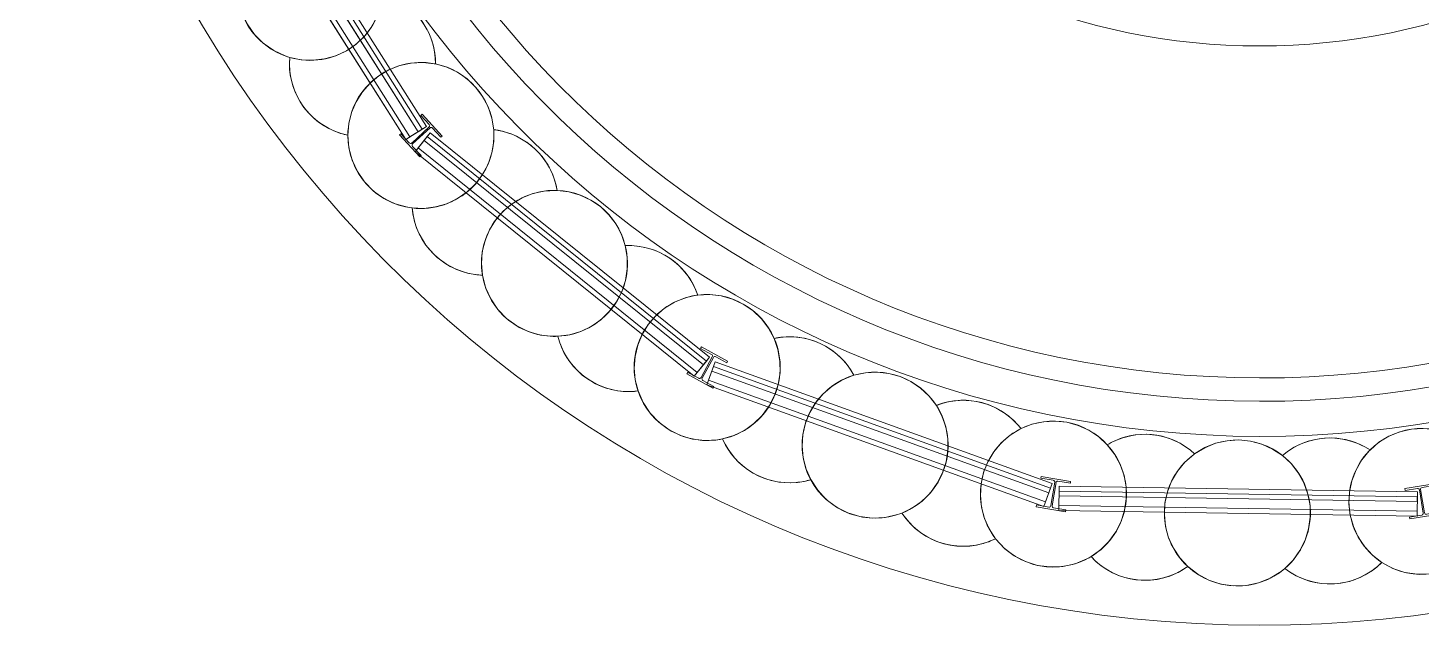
# Model space of a CAD drawing. Header units: metres. Extents: x 1753726 to 1755216, y 5920592 to 5921703.
# Drawn here: x 1754029.75 to 1754036.9, y 5920861.99 to 5920865.06 of the extents above; entities that cross this region are included whole.
import ezdxf

# ---------------------------------------------------------------- set-up
doc = ezdxf.new("R2010")
doc.units = ezdxf.units.M
for name, color, linetype, lineweight in [('A-FLOR-____-OTLN', 9, 'Continuous', 9), ('A-WALL-____-OTLN', 2, 'Continuous', 9), ('S-BEAM-____-OTLN', 7, 'Continuous', 9), ('S-FNDN-____-OTLN', 7, 'Continuous', 9)]:
    doc.layers.add(name, color=color, linetype=linetype, lineweight=lineweight)

# ---------------------------------------------------------------- blocks, each defined once
blk = doc.blocks.new('Arup_Beam_Steel I Section_UC_AU1 - 150UC30-4478133-X-ARUP-GL-HERNE_BAY_ALIGNMENT')
at = {"layer": 'S-BEAM-____-OTLN'}
for p, q in [((1754036.9664, 5920862.7209), (1754036.8155, 5920862.6957)), ((1754036.8155, 5920862.6957), (1754036.9664, 5920862.7209)), ((1754036.8155, 5920862.6957), (1754036.8171, 5920862.6865)), ((1754036.8171, 5920862.6865), (1754036.8155, 5920862.6957)), ((1754036.8171, 5920862.6865), (1754036.8805, 5920862.697)), ((1754036.8805, 5920862.697), (1754036.8171, 5920862.6865)), ((1754036.9046, 5920862.7011), (1754036.968, 5920862.7116)), ((1754036.968, 5920862.7116), (1754036.9046, 5920862.7011)), ((1754036.968, 5920862.7116), (1754036.9664, 5920862.7209)), ((1754036.9664, 5920862.7209), (1754036.968, 5920862.7116)), ((1754036.8907, 5920862.6897), (1754036.9107, 5920862.57)), ((1754036.9107, 5920862.57), (1754036.8907, 5920862.6897)), ((1754036.9172, 5920862.5711), (1754036.8972, 5920862.6908)), ((1754036.8972, 5920862.6908), (1754036.9172, 5920862.5711)), ((1754036.9034, 5920862.5597), (1754036.84, 5920862.5492)), ((1754036.84, 5920862.5492), (1754036.9034, 5920862.5597)), ((1754036.8415, 5920862.5399), (1754036.9924, 5920862.5651)), ((1754036.9924, 5920862.5651), (1754036.8415, 5920862.5399)), ((1754036.9909, 5920862.5743), (1754036.9275, 5920862.5638)), ((1754036.9275, 5920862.5638), (1754036.9909, 5920862.5743)), ((1754036.9924, 5920862.5651), (1754036.9909, 5920862.5743)), ((1754036.9909, 5920862.5743), (1754036.9924, 5920862.5651)), ((1754036.84, 5920862.5492), (1754036.8415, 5920862.5399)), ((1754036.8415, 5920862.5399), (1754036.84, 5920862.5492))]:
    blk.add_line(p, q, dxfattribs=at)
for centre, major_axis, start_param, end_param in [((1754036.882, 5920862.6883), (0.00132, 0.0088), 5.026886, 6.597683), ((1754036.882, 5920862.6883), (0.00132, 0.0088), 5.026886, 6.597683), ((1754036.906, 5920862.6923), (-0.00483, 0.00747), 5.874462, 7.445258), ((1754036.906, 5920862.6923), (-0.00483, 0.00747), 5.874462, 7.445258), ((1754036.9019, 5920862.5685), (0.00132, 0.0088), 3.45609, 5.026886), ((1754036.9019, 5920862.5685), (0.00132, 0.0088), 3.45609, 5.026886), ((1754036.926, 5920862.5725), (-0.00483, 0.00747), 1.162073, 2.732869), ((1754036.926, 5920862.5725), (-0.00483, 0.00747), 1.162073, 2.732869)]:
    blk.add_ellipse(centre, major_axis=major_axis, ratio=1, start_param=start_param, end_param=end_param, dxfattribs=at)
blk = doc.blocks.new('Arup_Beam_Steel I Section_UC_AU1 - 150UC30-4478134-X-ARUP-GL-HERNE_BAY_ALIGNMENT')
at = {"layer": 'S-BEAM-____-OTLN'}
for p, q in [((1754034.9491, 5920862.7584), (1754034.9475, 5920862.7491)), ((1754034.9475, 5920862.7491), (1754034.9491, 5920862.7584)), ((1754034.9475, 5920862.7491), (1754035.0109, 5920862.7386)), ((1754035.0109, 5920862.7386), (1754034.9475, 5920862.7491)), ((1754035.1, 5920862.7332), (1754034.9491, 5920862.7584)), ((1754034.9491, 5920862.7584), (1754035.1, 5920862.7332)), ((1754035.0183, 5920862.7283), (1754034.9983, 5920862.6086)), ((1754034.9983, 5920862.6086), (1754035.0183, 5920862.7283)), ((1754035.0048, 5920862.6075), (1754035.0248, 5920862.7272)), ((1754035.0248, 5920862.7272), (1754035.0048, 5920862.6075)), ((1754035.035, 5920862.7345), (1754035.0984, 5920862.724)), ((1754035.0984, 5920862.724), (1754035.035, 5920862.7345)), ((1754035.0984, 5920862.724), (1754035.1, 5920862.7332)), ((1754035.1, 5920862.7332), (1754035.0984, 5920862.724)), ((1754034.9246, 5920862.6118), (1754034.9231, 5920862.6026)), ((1754034.9231, 5920862.6026), (1754034.9246, 5920862.6118)), ((1754034.9231, 5920862.6026), (1754035.074, 5920862.5774)), ((1754035.074, 5920862.5774), (1754034.9231, 5920862.6026)), ((1754034.988, 5920862.6013), (1754034.9246, 5920862.6118)), ((1754034.9246, 5920862.6118), (1754034.988, 5920862.6013)), ((1754035.0755, 5920862.5867), (1754035.0121, 5920862.5972)), ((1754035.0121, 5920862.5972), (1754035.0755, 5920862.5867)), ((1754035.074, 5920862.5774), (1754035.0755, 5920862.5867)), ((1754035.0755, 5920862.5867), (1754035.074, 5920862.5774))]:
    blk.add_line(p, q, dxfattribs=at)
for centre, major_axis, start_param, end_param in [((1754035.0095, 5920862.7298), (0.00483, 0.00747), 5.121112, 6.691909), ((1754035.0095, 5920862.7298), (0.00483, 0.00747), 5.121112, 6.691909), ((1754035.0335, 5920862.7258), (-0.00132, 0.0088), 5.968688, 7.539484), ((1754035.0335, 5920862.7258), (-0.00132, 0.0088), 5.968688, 7.539484), ((1754034.9895, 5920862.61), (0.00817, 0.00354), 4.138319, 5.709115), ((1754034.9895, 5920862.61), (0.00817, 0.00354), 4.138319, 5.709115), ((1754035.0136, 5920862.606), (-0.00846, 0.00275), 0.14915, 1.719947), ((1754035.0136, 5920862.606), (-0.00846, 0.00275), 0.14915, 1.719947)]:
    blk.add_ellipse(centre, major_axis=major_axis, ratio=1, start_param=start_param, end_param=end_param, dxfattribs=at)
blk = doc.blocks.new('Arup_Beam_Steel I Section_UC_AU1 - 150UC30-4476632-X-ARUP-GL-HERNE_BAY_ALIGNMENT')
at = {"layer": 'S-BEAM-____-OTLN'}
for p, q in [((1754033.2041, 5920863.4237), (1754033.1996, 5920863.4155)), ((1754033.1996, 5920863.4155), (1754033.2041, 5920863.4237)), ((1754033.1996, 5920863.4155), (1754033.2562, 5920863.3849)), ((1754033.2562, 5920863.3849), (1754033.1996, 5920863.4155)), ((1754033.3386, 5920863.3509), (1754033.2041, 5920863.4237)), ((1754033.2041, 5920863.4237), (1754033.3386, 5920863.3509)), ((1754033.2598, 5920863.3728), (1754033.202, 5920863.266)), ((1754033.202, 5920863.266), (1754033.2598, 5920863.3728)), ((1754033.2078, 5920863.2629), (1754033.2656, 5920863.3697)), ((1754033.2656, 5920863.3697), (1754033.2078, 5920863.2629)), ((1754033.2776, 5920863.3733), (1754033.3342, 5920863.3426)), ((1754033.3342, 5920863.3426), (1754033.2776, 5920863.3733)), ((1754033.3342, 5920863.3426), (1754033.3386, 5920863.3509)), ((1754033.3386, 5920863.3509), (1754033.3342, 5920863.3426)), ((1754033.1334, 5920863.293), (1754033.1289, 5920863.2848)), ((1754033.1289, 5920863.2848), (1754033.1334, 5920863.293)), ((1754033.1289, 5920863.2848), (1754033.2634, 5920863.212)), ((1754033.2634, 5920863.212), (1754033.1289, 5920863.2848)), ((1754033.1899, 5920863.2624), (1754033.1334, 5920863.293)), ((1754033.1334, 5920863.293), (1754033.1899, 5920863.2624)), ((1754033.2679, 5920863.2202), (1754033.2114, 5920863.2508)), ((1754033.2114, 5920863.2508), (1754033.2679, 5920863.2202)), ((1754033.2634, 5920863.212), (1754033.2679, 5920863.2202)), ((1754033.2679, 5920863.2202), (1754033.2634, 5920863.212))]:
    blk.add_line(p, q, dxfattribs=at)
for centre, major_axis, start_param, end_param in [((1754033.2519, 5920863.377), (0.00532, 0.00713), 4.857068, 6.427864), ((1754033.2519, 5920863.377), (0.00532, 0.00713), 4.857068, 6.427864), ((1754033.2734, 5920863.3654), (-0.0002, 0.0089), 5.764955, 7.335751), ((1754033.2734, 5920863.3654), (-0.0002, 0.0089), 5.764955, 7.335751), ((1754033.1941, 5920863.2703), (-0.0002, 0.0089), 2.623362, 4.194159), ((1754033.1941, 5920863.2703), (-0.0002, 0.0089), 2.623362, 4.194159), ((1754033.2156, 5920863.2587), (0.00532, 0.00713), 1.715475, 3.286271), ((1754033.2156, 5920863.2587), (0.00532, 0.00713), 1.715475, 3.286271)]:
    blk.add_ellipse(centre, major_axis=major_axis, ratio=1, start_param=start_param, end_param=end_param, dxfattribs=at)
blk = doc.blocks.new('Arup_Beam_Steel I Section_UC_AU1 - 150UC30-4478135-X-ARUP-GL-HERNE_BAY_ALIGNMENT')
at = {"layer": 'S-BEAM-____-OTLN'}
for p, q in [((1754031.7697, 5920864.6196), (1754031.7628, 5920864.6132)), ((1754031.7628, 5920864.6132), (1754031.7697, 5920864.6196)), ((1754031.7628, 5920864.6132), (1754031.8063, 5920864.5659)), ((1754031.8063, 5920864.5659), (1754031.7628, 5920864.6132)), ((1754031.8733, 5920864.507), (1754031.7697, 5920864.6196)), ((1754031.7697, 5920864.6196), (1754031.8733, 5920864.507)), ((1754031.6604, 5920864.519), (1754031.6534, 5920864.5126)), ((1754031.6534, 5920864.5126), (1754031.6604, 5920864.519)), ((1754031.6534, 5920864.5126), (1754031.7571, 5920864.4)), ((1754031.7571, 5920864.4), (1754031.6534, 5920864.5126)), ((1754031.7039, 5920864.4717), (1754031.6604, 5920864.519)), ((1754031.6604, 5920864.519), (1754031.7039, 5920864.4717)), ((1754031.8058, 5920864.5534), (1754031.7165, 5920864.4711)), ((1754031.7165, 5920864.4711), (1754031.8058, 5920864.5534)), ((1754031.721, 5920864.4663), (1754031.8103, 5920864.5485)), ((1754031.8103, 5920864.5485), (1754031.721, 5920864.4663)), ((1754031.8228, 5920864.548), (1754031.8664, 5920864.5007)), ((1754031.8664, 5920864.5007), (1754031.8228, 5920864.548)), ((1754031.8664, 5920864.5007), (1754031.8733, 5920864.507)), ((1754031.8733, 5920864.507), (1754031.8664, 5920864.5007)), ((1754031.764, 5920864.4064), (1754031.7204, 5920864.4537)), ((1754031.7204, 5920864.4537), (1754031.764, 5920864.4064)), ((1754031.7571, 5920864.4), (1754031.764, 5920864.4064)), ((1754031.764, 5920864.4064), (1754031.7571, 5920864.4))]:
    blk.add_line(p, q, dxfattribs=at)
for centre, major_axis, start_param, end_param in [((1754031.7998, 5920864.5599), (0.00713, 0.00533), 4.81421, 6.385006), ((1754031.7998, 5920864.5599), (0.00713, 0.00533), 4.81421, 6.385006), ((1754031.8163, 5920864.542), (0.00483, 0.00747), 6.030693, 7.601489), ((1754031.8163, 5920864.542), (0.00483, 0.00747), 6.030693, 7.601489), ((1754031.7105, 5920864.4777), (0.00875, 0.00161), 3.703877, 5.274673), ((1754031.7105, 5920864.4777), (0.00875, 0.00161), 3.703877, 5.274673), ((1754031.727, 5920864.4597), (-0.0089, 0.00018), 5.477119, 7.047915), ((1754031.727, 5920864.4597), (-0.0089, 0.00018), 5.477119, 7.047915)]:
    blk.add_ellipse(centre, major_axis=major_axis, ratio=1, start_param=start_param, end_param=end_param, dxfattribs=at)
blk = doc.blocks.new('308492-ARUP-STTW-MOD-0300_rvt-1-X-ARUP-GL-HERNE_BAY_ALIGNMENT')
at = {"layer": 'A-WALL-____-OTLN'}
for p, q in [((1754030.7254, 5920866.0588), (1754031.7071, 5920864.5025)), ((1754031.7494, 5920864.5292), (1754030.7677, 5920866.0855)), ((1754030.7677, 5920866.0855), (1754031.7494, 5920864.5292)), ((1754031.7705, 5920864.5425), (1754030.7888, 5920866.0988)), ((1754031.7916, 5920864.5559), (1754030.81, 5920866.1121)), ((1754030.81, 5920866.1121), (1754031.7916, 5920864.5559)), ((1754031.7916, 5920864.5559), (1754030.81, 5920866.1121)), ((1754030.81, 5920866.1121), (1754031.7916, 5920864.5559)), ((1754030.7043, 5920866.0454), (1754031.6859, 5920864.4892)), ((1754031.6859, 5920864.4892), (1754030.7043, 5920866.0454)), ((1754031.7916, 5920864.5559), (1754031.6859, 5920864.4892)), ((1754031.7916, 5920864.5559), (1754031.7494, 5920864.5292)), ((1754031.7494, 5920864.5292), (1754031.7916, 5920864.5559)), ((1754031.7916, 5920864.5559), (1754031.7705, 5920864.5425)), ((1754031.7071, 5920864.5025), (1754031.6859, 5920864.4892)), ((1754031.7071, 5920864.5025), (1754031.7705, 5920864.5425)), ((1754031.7334, 5920864.4264), (1754031.8117, 5920864.5238)), ((1754031.7491, 5920864.4459), (1754031.7961, 5920864.5043)), ((1754031.7804, 5920864.4848), (1754031.8117, 5920864.5238)), ((1754031.7804, 5920864.4848), (1754031.8117, 5920864.5238)), ((1754033.2142, 5920863.3316), (1754031.7804, 5920864.4848)), ((1754031.7804, 5920864.4848), (1754033.2142, 5920863.3316)), ((1754031.7961, 5920864.5043), (1754031.8117, 5920864.5238)), ((1754033.2299, 5920863.3511), (1754031.7961, 5920864.5043)), ((1754033.2455, 5920863.3706), (1754031.8117, 5920864.5238)), ((1754031.8117, 5920864.5238), (1754033.2455, 5920863.3706)), ((1754033.2455, 5920863.3706), (1754031.8117, 5920864.5238)), ((1754031.8117, 5920864.5238), (1754033.2455, 5920863.3706)), ((1754031.7334, 5920864.4264), (1754031.7491, 5920864.4459)), ((1754031.7334, 5920864.4264), (1754033.1672, 5920863.2732)), ((1754033.1672, 5920863.2732), (1754031.7334, 5920864.4264)), ((1754031.7491, 5920864.4459), (1754033.1829, 5920863.2927)), ((1754033.2455, 5920863.3706), (1754033.1672, 5920863.2732)), ((1754033.1829, 5920863.2927), (1754033.2299, 5920863.3511)), ((1754033.2455, 5920863.3706), (1754033.2142, 5920863.3316)), ((1754033.2142, 5920863.3316), (1754033.2455, 5920863.3706)), ((1754033.2455, 5920863.3706), (1754033.2299, 5920863.3511)), ((1754033.2325, 5920863.2292), (1754033.275, 5920863.3468)), ((1754033.258, 5920863.2997), (1754033.275, 5920863.3468)), ((1754033.258, 5920863.2997), (1754033.275, 5920863.3468)), ((1754033.2665, 5920863.3232), (1754033.275, 5920863.3468)), ((1754035.0055, 5920862.7216), (1754033.275, 5920863.3468)), ((1754033.275, 5920863.3468), (1754035.0055, 5920862.7216)), ((1754035.0055, 5920862.7216), (1754033.275, 5920863.3468)), ((1754033.275, 5920863.3468), (1754035.0055, 5920862.7216)), ((1754033.1829, 5920863.2927), (1754033.1672, 5920863.2732)), ((1754033.241, 5920863.2527), (1754033.2665, 5920863.3232)), ((1754034.9885, 5920862.6746), (1754033.258, 5920863.2997)), ((1754033.258, 5920863.2997), (1754034.9885, 5920862.6746)), ((1754034.997, 5920862.6981), (1754033.2665, 5920863.3232)), ((1754033.2325, 5920863.2292), (1754033.241, 5920863.2527)), ((1754033.2325, 5920863.2292), (1754034.9631, 5920862.604)), ((1754034.9631, 5920862.604), (1754033.2325, 5920863.2292)), ((1754033.241, 5920863.2527), (1754034.9716, 5920862.6276)), ((1754035.0055, 5920862.7216), (1754034.9631, 5920862.604)), ((1754034.9716, 5920862.6276), (1754034.997, 5920862.6981)), ((1754035.0055, 5920862.7216), (1754034.9885, 5920862.6746)), ((1754034.9885, 5920862.6746), (1754035.0055, 5920862.7216)), ((1754035.0055, 5920862.7216), (1754034.997, 5920862.6981)), ((1754035.0391, 5920862.5836), (1754035.0411, 5920862.7086)), ((1754035.0403, 5920862.6586), (1754035.0411, 5920862.7086)), ((1754035.0403, 5920862.6586), (1754035.0411, 5920862.7086)), ((1754035.0407, 5920862.6836), (1754035.0411, 5920862.7086)), ((1754036.8809, 5920862.6792), (1754035.0411, 5920862.7086)), ((1754035.0411, 5920862.7086), (1754036.8809, 5920862.6792)), ((1754036.8809, 5920862.6792), (1754035.0411, 5920862.7086)), ((1754035.0411, 5920862.7086), (1754036.8809, 5920862.6792)), ((1754034.9716, 5920862.6276), (1754034.9631, 5920862.604)), ((1754035.0395, 5920862.6086), (1754035.0407, 5920862.6836)), ((1754036.8801, 5920862.6293), (1754035.0403, 5920862.6586)), ((1754035.0403, 5920862.6586), (1754036.8801, 5920862.6293)), ((1754036.8805, 5920862.6542), (1754035.0407, 5920862.6836)), ((1754036.8809, 5920862.6792), (1754036.8789, 5920862.5543)), ((1754036.8793, 5920862.5793), (1754036.8805, 5920862.6542)), ((1754036.8809, 5920862.6792), (1754036.8801, 5920862.6293)), ((1754036.8801, 5920862.6293), (1754036.8809, 5920862.6792)), ((1754036.8809, 5920862.6792), (1754036.8805, 5920862.6542)), ((1754035.0391, 5920862.5836), (1754035.0395, 5920862.6086)), ((1754035.0391, 5920862.5836), (1754036.8789, 5920862.5543)), ((1754036.8789, 5920862.5543), (1754035.0391, 5920862.5836)), ((1754035.0395, 5920862.6086), (1754036.8793, 5920862.5793)), ((1754036.8793, 5920862.5793), (1754036.8789, 5920862.5543))]:
    blk.add_line(p, q, dxfattribs=at)
at = {"layer": 'S-BEAM-____-OTLN'}
for radius in [5.355, 5.355, 5.355, 5.355, 5.055, 5.055, 5.055, 5.055]:
    blk.add_arc((1754036.0701, 5920868.3196), radius, 174.12789, 354.12789, dxfattribs=at)
at = {"layer": 'S-FNDN-____-OTLN', "flags": 128}
for points in [[(1754031.0663, 5920864.9184), (1754031.0074, 5920864.946), (1754030.9541, 5920864.9833), (1754030.9081, 5920865.0292), (1754030.8707, 5920865.0824), (1754030.8431, 5920865.1413), (1754030.826, 5920865.2041), (1754030.8201, 5920865.2688), (1754030.8254, 5920865.3336)], [(1754030.8254, 5920865.3336), (1754030.8201, 5920865.2688), (1754030.826, 5920865.2041), (1754030.8431, 5920865.1413), (1754030.8707, 5920865.0824), (1754030.9081, 5920865.0292), (1754030.9541, 5920864.9833), (1754031.0074, 5920864.946), (1754031.0663, 5920864.9184)], [(1754031.5687, 5920865.2384), (1754031.5587, 5920865.179), (1754031.5393, 5920865.122), (1754031.5111, 5920865.0688), (1754031.4747, 5920865.0208), (1754031.431, 5920864.9792), (1754031.3813, 5920864.9452), (1754031.3268, 5920864.9196), (1754031.2689, 5920864.903), (1754031.209, 5920864.8959), (1754031.1489, 5920864.8985), (1754031.09, 5920864.9107)], [(1754031.09, 5920864.9107), (1754031.1489, 5920864.8985), (1754031.209, 5920864.8959), (1754031.2689, 5920864.903), (1754031.3268, 5920864.9196), (1754031.3813, 5920864.9452), (1754031.431, 5920864.9792), (1754031.4747, 5920865.0208), (1754031.5111, 5920865.0688), (1754031.5393, 5920865.122), (1754031.5587, 5920865.179), (1754031.5687, 5920865.2384)], [(1754031.09, 5920864.9107), (1754031.0781, 5920864.9144), (1754031.0663, 5920864.9184)], [(1754031.0663, 5920864.9184), (1754031.0781, 5920864.9144), (1754031.09, 5920864.9107)], [(1754031.3884, 5920864.5111), (1754031.3933, 5920864.5706), (1754031.4077, 5920864.6285), (1754031.431, 5920864.6834), (1754031.4627, 5920864.734), (1754031.5021, 5920864.7788), (1754031.5481, 5920864.8169), (1754031.5995, 5920864.8471), (1754031.6551, 5920864.8689), (1754031.7135, 5920864.8815), (1754031.7731, 5920864.8847), (1754031.8324, 5920864.8784)], [(1754031.8324, 5920864.8784), (1754031.7731, 5920864.8847), (1754031.7135, 5920864.8815), (1754031.6551, 5920864.8689), (1754031.5995, 5920864.8471), (1754031.5481, 5920864.8169), (1754031.5021, 5920864.7788), (1754031.4627, 5920864.734), (1754031.431, 5920864.6834), (1754031.4077, 5920864.6285), (1754031.3933, 5920864.5706), (1754031.3884, 5920864.5111)], [(1754031.8385, 5920864.8772), (1754031.8965, 5920864.8604), (1754031.951, 5920864.8345), (1754032.0007, 5920864.8001), (1754032.0443, 5920864.7583), (1754032.0805, 5920864.71), (1754032.1085, 5920864.6565), (1754032.1276, 5920864.5992), (1754032.1372, 5920864.5396)], [(1754032.1372, 5920864.5396), (1754032.1276, 5920864.5992), (1754032.1085, 5920864.6565), (1754032.0805, 5920864.71), (1754032.0443, 5920864.7583), (1754032.0007, 5920864.8001), (1754031.951, 5920864.8345), (1754031.8965, 5920864.8604), (1754031.8385, 5920864.8772)], [(1754031.6943, 5920864.1412), (1754031.6317, 5920864.1587), (1754031.573, 5920864.1867), (1754031.5201, 5920864.2245), (1754031.4744, 5920864.2708), (1754031.4375, 5920864.3243), (1754031.4103, 5920864.3834), (1754031.3938, 5920864.4463), (1754031.3884, 5920864.5111)], [(1754031.3884, 5920864.5111), (1754031.3938, 5920864.4463), (1754031.4103, 5920864.3834), (1754031.4375, 5920864.3243), (1754031.4744, 5920864.2708), (1754031.5201, 5920864.2245), (1754031.573, 5920864.1867), (1754031.6317, 5920864.1587), (1754031.6943, 5920864.1412)], [(1754032.1372, 5920864.5396), (1754032.1371, 5920864.4793), (1754032.1274, 5920864.4199), (1754032.1083, 5920864.3627), (1754032.0803, 5920864.3094), (1754032.0441, 5920864.2612), (1754032.0007, 5920864.2195), (1754031.9511, 5920864.1852), (1754031.8967, 5920864.1593), (1754031.8389, 5920864.1425), (1754031.7791, 5920864.1351), (1754031.719, 5920864.1375)], [(1754031.719, 5920864.1375), (1754031.7791, 5920864.1351), (1754031.8389, 5920864.1425), (1754031.8967, 5920864.1593), (1754031.9511, 5920864.1852), (1754032.0007, 5920864.2195), (1754032.0441, 5920864.2612), (1754032.0803, 5920864.3094), (1754032.1083, 5920864.3627), (1754032.1274, 5920864.4199), (1754032.1371, 5920864.4793), (1754032.1372, 5920864.5396)], [(1754032.0791, 5920863.7924), (1754032.0742, 5920863.8519), (1754032.0788, 5920863.9114), (1754032.0928, 5920863.9695), (1754032.1158, 5920864.0245), (1754032.1472, 5920864.0752), (1754032.1863, 5920864.1203), (1754032.2321, 5920864.1587), (1754032.2833, 5920864.1892), (1754032.3388, 5920864.2113), (1754032.397, 5920864.2243), (1754032.4566, 5920864.2278)], [(1754032.4566, 5920864.2278), (1754032.397, 5920864.2243), (1754032.3388, 5920864.2113), (1754032.2833, 5920864.1892), (1754032.2321, 5920864.1587), (1754032.1863, 5920864.1203), (1754032.1472, 5920864.0752), (1754032.1158, 5920864.0245), (1754032.0928, 5920863.9695), (1754032.0788, 5920863.9114), (1754032.0742, 5920863.8519), (1754032.0791, 5920863.7924)], [(1754032.4628, 5920864.2277), (1754032.5228, 5920864.2206), (1754032.5809, 5920864.204), (1754032.6355, 5920864.1783), (1754032.6853, 5920864.1442), (1754032.729, 5920864.1025), (1754032.7655, 5920864.0544), (1754032.7937, 5920864.001), (1754032.813, 5920863.9438)], [(1754032.813, 5920863.9438), (1754032.7937, 5920864.001), (1754032.7655, 5920864.0544), (1754032.729, 5920864.1025), (1754032.6853, 5920864.1442), (1754032.6355, 5920864.1783), (1754032.5809, 5920864.204), (1754032.5228, 5920864.2206), (1754032.4628, 5920864.2277)], [(1754031.719, 5920864.1375), (1754031.7066, 5920864.1391), (1754031.6943, 5920864.1412)], [(1754031.6943, 5920864.1412), (1754031.7066, 5920864.1391), (1754031.719, 5920864.1375)], [(1754032.813, 5920863.9438), (1754032.8229, 5920863.8843), (1754032.8231, 5920863.8241), (1754032.8136, 5920863.7646), (1754032.7948, 5920863.7074), (1754032.767, 5920863.6539), (1754032.731, 5920863.6056), (1754032.6878, 5920863.5636), (1754032.6384, 5920863.5291), (1754032.5841, 5920863.503), (1754032.5263, 5920863.4859), (1754032.4667, 5920863.4783)], [(1754032.4667, 5920863.4783), (1754032.5263, 5920863.4859), (1754032.5841, 5920863.503), (1754032.6384, 5920863.5291), (1754032.6878, 5920863.5636), (1754032.731, 5920863.6056), (1754032.767, 5920863.6539), (1754032.7948, 5920863.7074), (1754032.8136, 5920863.7646), (1754032.8231, 5920863.8241), (1754032.8229, 5920863.8843), (1754032.813, 5920863.9438)], [(1754032.4418, 5920863.478), (1754032.3771, 5920863.4849), (1754032.3146, 5920863.5029), (1754032.2562, 5920863.5314), (1754032.2035, 5920863.5696), (1754032.1583, 5920863.6163), (1754032.1218, 5920863.6701), (1754032.0951, 5920863.7294), (1754032.0791, 5920863.7924)], [(1754032.0791, 5920863.7924), (1754032.0951, 5920863.7294), (1754032.1218, 5920863.6701), (1754032.1583, 5920863.6163), (1754032.2035, 5920863.5696), (1754032.2562, 5920863.5314), (1754032.3146, 5920863.5029), (1754032.3771, 5920863.4849), (1754032.4418, 5920863.478)], [(1754032.8787, 5920863.1973), (1754032.864, 5920863.2552), (1754032.8588, 5920863.3146), (1754032.863, 5920863.3741), (1754032.8766, 5920863.4322), (1754032.8993, 5920863.4874), (1754032.9305, 5920863.5384), (1754032.9693, 5920863.5837), (1754033.0148, 5920863.6223), (1754033.0659, 5920863.6532), (1754033.1212, 5920863.6756), (1754033.1794, 5920863.6889)], [(1754033.1794, 5920863.6889), (1754033.1212, 5920863.6756), (1754033.0659, 5920863.6532), (1754033.0148, 5920863.6223), (1754032.9693, 5920863.5837), (1754032.9305, 5920863.5384), (1754032.8993, 5920863.4874), (1754032.8766, 5920863.4322), (1754032.863, 5920863.3741), (1754032.8588, 5920863.3146), (1754032.864, 5920863.2552), (1754032.8787, 5920863.1973)], [(1754033.1856, 5920863.6897), (1754033.2458, 5920863.6927), (1754033.3058, 5920863.6859), (1754033.364, 5920863.6695), (1754033.4188, 5920863.644), (1754033.4687, 5920863.6101), (1754033.5126, 5920863.5686), (1754033.5492, 5920863.5206), (1754033.5777, 5920863.4673)], [(1754033.5777, 5920863.4673), (1754033.5492, 5920863.5206), (1754033.5126, 5920863.5686), (1754033.4687, 5920863.6101), (1754033.4188, 5920863.644), (1754033.364, 5920863.6695), (1754033.3058, 5920863.6859), (1754033.2458, 5920863.6927), (1754033.1856, 5920863.6897)], [(1754032.4667, 5920863.4783), (1754032.4542, 5920863.4779), (1754032.4418, 5920863.478)], [(1754032.4418, 5920863.478), (1754032.4542, 5920863.4779), (1754032.4667, 5920863.4783)], [(1754033.5777, 5920863.4673), (1754033.5972, 5920863.4103), (1754033.6073, 5920863.351), (1754033.6078, 5920863.2907), (1754033.5986, 5920863.2312), (1754033.58, 5920863.1739), (1754033.5525, 5920863.1203), (1754033.5167, 5920863.0718), (1754033.4737, 5920863.0296), (1754033.4244, 5920862.9949), (1754033.3703, 5920862.9686), (1754033.3127, 5920862.9513)], [(1754033.3127, 5920862.9513), (1754033.3703, 5920862.9686), (1754033.4244, 5920862.9949), (1754033.4737, 5920863.0296), (1754033.5167, 5920863.0718), (1754033.5525, 5920863.1203), (1754033.58, 5920863.1739), (1754033.5986, 5920863.2312), (1754033.6078, 5920863.2907), (1754033.6073, 5920863.351), (1754033.5972, 5920863.4103), (1754033.5777, 5920863.4673)], [(1754033.7653, 5920862.7419), (1754033.7414, 5920862.7965), (1754033.7264, 5920862.8543), (1754033.7208, 5920862.9137), (1754033.7246, 5920862.9733), (1754033.7379, 5920863.0315), (1754033.7602, 5920863.0868), (1754033.7911, 5920863.1379), (1754033.8296, 5920863.1835), (1754033.8749, 5920863.2223), (1754033.9258, 5920863.2535), (1754033.981, 5920863.2762)], [(1754033.981, 5920863.2762), (1754033.9258, 5920863.2535), (1754033.8749, 5920863.2223), (1754033.8296, 5920863.1835), (1754033.7911, 5920863.1379), (1754033.7602, 5920863.0868), (1754033.7379, 5920863.0315), (1754033.7246, 5920862.9733), (1754033.7208, 5920862.9137), (1754033.7264, 5920862.8543), (1754033.7414, 5920862.7965), (1754033.7653, 5920862.7419)], [(1754033.9869, 5920863.2781), (1754034.0459, 5920863.2909), (1754034.1062, 5920863.2941), (1754034.1663, 5920863.2875), (1754034.2245, 5920863.2714), (1754034.2794, 5920863.2462), (1754034.3295, 5920863.2125), (1754034.3735, 5920863.1711), (1754034.4103, 5920863.1233)], [(1754034.4103, 5920863.1233), (1754034.3735, 5920863.1711), (1754034.3295, 5920863.2125), (1754034.2794, 5920863.2462), (1754034.2245, 5920863.2714), (1754034.1663, 5920863.2875), (1754034.1062, 5920863.2941), (1754034.0459, 5920863.2909), (1754033.9869, 5920863.2781)], [(1754033.2881, 5920862.9468), (1754033.2232, 5920862.943), (1754033.1586, 5920862.9505), (1754033.0963, 5920862.969), (1754033.0381, 5920862.9979), (1754032.9858, 5920863.0366), (1754032.9409, 5920863.0836), (1754032.9048, 5920863.1378), (1754032.8787, 5920863.1973)], [(1754032.8787, 5920863.1973), (1754032.9048, 5920863.1378), (1754032.9409, 5920863.0836), (1754032.9858, 5920863.0366), (1754033.0381, 5920862.9979), (1754033.0963, 5920862.969), (1754033.1586, 5920862.9505), (1754033.2232, 5920862.943), (1754033.2881, 5920862.9468)], [(1754034.4103, 5920863.1233), (1754034.4389, 5920863.0703), (1754034.4587, 5920863.0134), (1754034.4691, 5920862.954), (1754034.4699, 5920862.8938), (1754034.4609, 5920862.8342), (1754034.4426, 5920862.7768), (1754034.4153, 5920862.7231), (1754034.3798, 5920862.6744), (1754034.3369, 5920862.6321), (1754034.2878, 5920862.5972), (1754034.2339, 5920862.5706)], [(1754034.2339, 5920862.5706), (1754034.2878, 5920862.5972), (1754034.3369, 5920862.6321), (1754034.3798, 5920862.6744), (1754034.4153, 5920862.7231), (1754034.4426, 5920862.7768), (1754034.4609, 5920862.8342), (1754034.4699, 5920862.8938), (1754034.4691, 5920862.954), (1754034.4587, 5920863.0134), (1754034.4389, 5920863.0703), (1754034.4103, 5920863.1233)], [(1754034.7148, 5920862.4386), (1754034.6822, 5920862.4885), (1754034.6579, 5920862.5431), (1754034.6426, 5920862.6008), (1754034.6366, 5920862.6601), (1754034.6401, 5920862.7197), (1754034.653, 5920862.778), (1754034.675, 5920862.8334), (1754034.7056, 5920862.8847), (1754034.7438, 5920862.9305), (1754034.7889, 5920862.9697), (1754034.8396, 5920863.0012)], [(1754034.8396, 5920863.0012), (1754034.7889, 5920862.9697), (1754034.7438, 5920862.9305), (1754034.7056, 5920862.8847), (1754034.675, 5920862.8334), (1754034.653, 5920862.778), (1754034.6401, 5920862.7197), (1754034.6366, 5920862.6601), (1754034.6426, 5920862.6008), (1754034.6579, 5920862.5431), (1754034.6822, 5920862.4885), (1754034.7148, 5920862.4386)], [(1754034.8452, 5920863.004), (1754034.9012, 5920863.0263), (1754034.9602, 5920863.0394), (1754035.0205, 5920863.0428), (1754035.0806, 5920863.0365), (1754035.1388, 5920863.0206), (1754035.1938, 5920862.9956), (1754035.244, 5920862.9621), (1754035.2882, 5920862.921)], [(1754035.2882, 5920862.921), (1754035.244, 5920862.9621), (1754035.1938, 5920862.9956), (1754035.1388, 5920863.0206), (1754035.0806, 5920863.0365), (1754035.0205, 5920863.0428), (1754034.9602, 5920863.0394), (1754034.9012, 5920863.0263), (1754034.8452, 5920863.004)], [(1754036.6375, 5920862.8942), (1754036.6833, 5920862.9336), (1754036.7348, 5920862.9651), (1754036.7907, 5920862.9879), (1754036.8496, 5920863.0014), (1754036.9099, 5920863.0053), (1754036.97, 5920862.9995), (1754037.0284, 5920862.9842), (1754037.0835, 5920862.9596)], [(1754037.0835, 5920862.9596), (1754037.0284, 5920862.9842), (1754036.97, 5920862.9995), (1754036.9099, 5920863.0053), (1754036.8496, 5920863.0014), (1754036.7907, 5920862.9879), (1754036.7348, 5920862.9651), (1754036.6833, 5920862.9336), (1754036.6375, 5920862.8942)], [(1754033.3127, 5920862.9513), (1754033.3004, 5920862.9488), (1754033.2881, 5920862.9468)], [(1754033.2881, 5920862.9468), (1754033.3004, 5920862.9488), (1754033.3127, 5920862.9513)], [(1754035.2882, 5920862.921), (1754035.3252, 5920862.8734), (1754035.3541, 5920862.8205), (1754035.3741, 5920862.7637), (1754035.3847, 5920862.7044), (1754035.3858, 5920862.6441), (1754035.3771, 5920862.5845), (1754035.3591, 5920862.527), (1754035.332, 5920862.4732), (1754035.2967, 5920862.4244), (1754035.254, 5920862.3819), (1754035.2052, 5920862.3468)], [(1754035.2052, 5920862.3468), (1754035.254, 5920862.3819), (1754035.2967, 5920862.4244), (1754035.332, 5920862.4732), (1754035.3591, 5920862.527), (1754035.3771, 5920862.5845), (1754035.3858, 5920862.6441), (1754035.3847, 5920862.7044), (1754035.3741, 5920862.7637), (1754035.3541, 5920862.8205), (1754035.3252, 5920862.8734), (1754035.2882, 5920862.921)], [(1754035.7368, 5920862.8749), (1754035.7884, 5920862.9061), (1754035.8444, 5920862.9287), (1754035.9033, 5920862.942), (1754035.9636, 5920862.9457), (1754036.0237, 5920862.9396), (1754036.0821, 5920862.924), (1754036.1371, 5920862.8992), (1754036.1875, 5920862.8659)], [(1754036.1875, 5920862.8659), (1754036.1371, 5920862.8992), (1754036.0821, 5920862.924), (1754036.0237, 5920862.9396), (1754035.9636, 5920862.9457), (1754035.9033, 5920862.942), (1754035.8444, 5920862.9287), (1754035.7884, 5920862.9061), (1754035.7368, 5920862.8749)], [(1754035.7013, 5920862.2957), (1754035.6609, 5920862.3396), (1754035.6279, 5920862.3894), (1754035.6033, 5920862.4438), (1754035.5877, 5920862.5014), (1754035.5813, 5920862.5607), (1754035.5845, 5920862.6203), (1754035.5971, 5920862.6786), (1754035.6187, 5920862.7343), (1754035.6489, 5920862.7857), (1754035.6869, 5920862.8317), (1754035.7318, 5920862.8712)], [(1754035.7318, 5920862.8712), (1754035.6869, 5920862.8317), (1754035.6489, 5920862.7857), (1754035.6187, 5920862.7343), (1754035.5971, 5920862.6786), (1754035.5845, 5920862.6203), (1754035.5813, 5920862.5607), (1754035.5877, 5920862.5014), (1754035.6033, 5920862.4438), (1754035.6279, 5920862.3894), (1754035.6609, 5920862.3396), (1754035.7013, 5920862.2957)], [(1754036.1875, 5920862.8659), (1754036.2318, 5920862.8251), (1754036.2689, 5920862.7776), (1754036.298, 5920862.7249), (1754036.3183, 5920862.6682), (1754036.3292, 5920862.6089), (1754036.3305, 5920862.5487), (1754036.3222, 5920862.489), (1754036.3044, 5920862.4314), (1754036.2776, 5920862.3775), (1754036.2425, 5920862.3285), (1754036.2001, 5920862.2859)], [(1754036.2001, 5920862.2859), (1754036.2425, 5920862.3285), (1754036.2776, 5920862.3775), (1754036.3044, 5920862.4314), (1754036.3222, 5920862.489), (1754036.3305, 5920862.5487), (1754036.3292, 5920862.6089), (1754036.3183, 5920862.6682), (1754036.298, 5920862.7249), (1754036.2689, 5920862.7776), (1754036.2318, 5920862.8251), (1754036.1875, 5920862.8659)], [(1754036.6978, 5920862.3172), (1754036.6507, 5920862.3538), (1754036.6101, 5920862.3975), (1754036.5768, 5920862.4471), (1754036.5519, 5920862.5013), (1754036.5359, 5920862.5588), (1754036.5292, 5920862.6181), (1754036.532, 5920862.6777), (1754036.5442, 5920862.7361), (1754036.5655, 5920862.7919), (1754036.5954, 5920862.8435), (1754036.6332, 5920862.8898)], [(1754036.6332, 5920862.8898), (1754036.5954, 5920862.8435), (1754036.5655, 5920862.7919), (1754036.5442, 5920862.7361), (1754036.532, 5920862.6777), (1754036.5292, 5920862.6181), (1754036.5359, 5920862.5588), (1754036.5519, 5920862.5013), (1754036.5768, 5920862.4471), (1754036.6101, 5920862.3975), (1754036.6507, 5920862.3538), (1754036.6978, 5920862.3172)], [(1754034.2104, 5920862.5622), (1754034.147, 5920862.5477), (1754034.0821, 5920862.5445), (1754034.0175, 5920862.5525), (1754033.9554, 5920862.5715), (1754033.8974, 5920862.6009), (1754033.8454, 5920862.64), (1754033.8009, 5920862.6874), (1754033.7653, 5920862.7419)], [(1754033.7653, 5920862.7419), (1754033.8009, 5920862.6874), (1754033.8454, 5920862.64), (1754033.8974, 5920862.6009), (1754033.9554, 5920862.5715), (1754034.0175, 5920862.5525), (1754034.0821, 5920862.5445), (1754034.147, 5920862.5477), (1754034.2104, 5920862.5622)], [(1754034.2339, 5920862.5706), (1754034.2222, 5920862.5662), (1754034.2104, 5920862.5622)], [(1754034.2104, 5920862.5622), (1754034.2222, 5920862.5662), (1754034.2339, 5920862.5706)], [(1754035.1834, 5920862.3346), (1754035.1233, 5920862.3099), (1754035.0597, 5920862.296), (1754034.9948, 5920862.2933), (1754034.9303, 5920862.3018), (1754034.8683, 5920862.3213), (1754034.8106, 5920862.3513), (1754034.7589, 5920862.3908), (1754034.7148, 5920862.4386)], [(1754034.7148, 5920862.4386), (1754034.7589, 5920862.3908), (1754034.8106, 5920862.3513), (1754034.8683, 5920862.3213), (1754034.9303, 5920862.3018), (1754034.9948, 5920862.2933), (1754035.0597, 5920862.296), (1754035.1233, 5920862.3099), (1754035.1834, 5920862.3346)], [(1754035.2052, 5920862.3468), (1754035.1944, 5920862.3405), (1754035.1834, 5920862.3346)], [(1754035.1834, 5920862.3346), (1754035.1944, 5920862.3405), (1754035.2052, 5920862.3468)], [(1754037.1748, 5920862.371), (1754037.1259, 5920862.3281), (1754037.0704, 5920862.2943), (1754037.0098, 5920862.2706), (1754036.9461, 5920862.2578), (1754036.881, 5920862.2561), (1754036.8167, 5920862.2657), (1754036.755, 5920862.2862), (1754036.6978, 5920862.3172)], [(1754036.6978, 5920862.3172), (1754036.755, 5920862.2862), (1754036.8167, 5920862.2657), (1754036.881, 5920862.2561), (1754036.9461, 5920862.2578), (1754037.0098, 5920862.2706), (1754037.0704, 5920862.2943), (1754037.1259, 5920862.3281), (1754037.1748, 5920862.371)], [(1754036.1806, 5920862.2703), (1754036.1253, 5920862.2361), (1754036.065, 5920862.2119), (1754036.0013, 5920862.1985), (1754035.9364, 5920862.1963), (1754035.872, 5920862.2053), (1754035.8101, 5920862.2254), (1754035.7526, 5920862.2558), (1754035.7013, 5920862.2957)], [(1754035.7013, 5920862.2957), (1754035.7526, 5920862.2558), (1754035.8101, 5920862.2254), (1754035.872, 5920862.2053), (1754035.9364, 5920862.1963), (1754036.0013, 5920862.1985), (1754036.065, 5920862.2119), (1754036.1253, 5920862.2361), (1754036.1806, 5920862.2703)], [(1754036.2001, 5920862.2859), (1754036.1905, 5920862.2779), (1754036.1806, 5920862.2703)], [(1754036.1806, 5920862.2703), (1754036.1905, 5920862.2779), (1754036.2001, 5920862.2859)]]:
    blk.add_lwpolyline(points, dxfattribs=at)
at = {"layer": 'S-FNDN-____-OTLN'}
for centre, radius, start, end in [((1754036.0701, 5920868.3196), 6.325, 174.12789, 354.12789), ((1754036.0701, 5920868.3196), 6.325, 174.12789, 354.12789), ((1754036.0701, 5920868.3196), 5.175, 174.12789, 354.12789), ((1754036.0701, 5920868.3196), 5.175, 174.12789, 354.12789), ((1754031.195, 5920865.2706), 0.375, 170.33431, 253.71095), ((1754031.195, 5920865.2706), 0.375, 170.33431, 253.71095), ((1754031.195, 5920865.2706), 0.375, 253.71095, 355.07115), ((1754031.195, 5920865.2706), 0.375, 253.71095, 355.07115), ((1754031.4635, 5920864.8785), 0.375, 359.80799, 73.71095), ((1754031.4635, 5920864.8785), 0.375, 359.80799, 66.75947), ((1754031.4635, 5920864.8785), 0.375, 175.07115, 258.44779), ((1754031.4635, 5920864.8785), 0.375, 175.07115, 258.44779), ((1754031.4635, 5920864.8785), 0.375, 175.07115, 246.75947), ((1754031.7634, 5920864.5098), 0.375, 79.39105, 179.80799), ((1754031.7634, 5920864.5098), 0.375, 79.39105, 179.80799), ((1754031.7634, 5920864.5098), 0.375, 78.44779, 79.39105), ((1754031.7634, 5920864.5098), 0.375, 4.54484, 78.44779), ((1754031.4635, 5920864.8785), 0.375, 246.75947, 258.44779), ((1754031.4635, 5920864.8785), 0.375, 246.75947, 258.44779), ((1754031.7634, 5920864.5098), 0.375, 179.80799, 263.18464), ((1754031.7634, 5920864.5098), 0.375, 263.18464, 4.54484), ((1754032.0927, 5920864.1672), 0.375, 9.28168, 83.18464), ((1754032.0927, 5920864.1672), 0.375, 9.28168, 83.18463), ((1754032.0927, 5920864.1672), 0.375, 76.23316, 83.18464), ((1754032.0927, 5920864.1672), 0.375, 9.28168, 76.23316), ((1754032.4492, 5920863.8529), 0.375, 88.86474, 189.28168), ((1754032.4492, 5920863.8529), 0.375, 87.92148, 88.86474), ((1754032.4492, 5920863.8529), 0.375, 87.92148, 88.86474), ((1754032.4492, 5920863.8529), 0.375, 14.01852, 87.92148), ((1754032.4492, 5920863.8529), 0.375, 14.01852, 87.92148), ((1754032.0927, 5920864.1672), 0.375, 184.54483, 267.92148), ((1754032.0927, 5920864.1672), 0.375, 184.54483, 256.23316), ((1754032.4492, 5920863.8529), 0.375, 272.65832, 14.01852), ((1754032.0927, 5920864.1672), 0.375, 256.23316, 267.92148), ((1754032.0927, 5920864.1672), 0.375, 256.23316, 267.92148), ((1754033.2338, 5920863.3178), 0.375, 98.33842, 198.75536), ((1754033.2338, 5920863.3178), 0.375, 98.33842, 198.75536), ((1754033.2338, 5920863.3178), 0.375, 97.39516, 98.33842), ((1754033.2338, 5920863.3178), 0.375, 97.39516, 98.33842), ((1754033.2338, 5920863.3178), 0.375, 23.4922, 97.39516), ((1754033.2338, 5920863.3178), 0.375, 23.4922, 97.39516), ((1754033.2338, 5920863.3178), 0.375, 282.132, 23.4922), ((1754033.6565, 5920863.1007), 0.375, 28.22905, 102.132), ((1754033.6565, 5920863.1007), 0.375, 28.22905, 102.132), ((1754033.6565, 5920863.1007), 0.375, 95.18052, 102.132), ((1754033.6565, 5920863.1007), 0.375, 95.18052, 102.132), ((1754033.6565, 5920863.1007), 0.375, 28.22905, 95.18052), ((1754033.6565, 5920863.1007), 0.375, 28.22905, 95.18052), ((1754034.0957, 5920862.9192), 0.375, 107.8121, 208.22905), ((1754034.0957, 5920862.9192), 0.375, 107.8121, 208.22905), ((1754034.0957, 5920862.9192), 0.375, 106.86885, 107.8121), ((1754034.0957, 5920862.9192), 0.375, 106.86885, 107.8121), ((1754034.0957, 5920862.9192), 0.375, 32.96589, 106.86885), ((1754034.0957, 5920862.9192), 0.375, 32.96589, 106.86885), ((1754033.2338, 5920863.3178), 0.375, 198.75536, 282.132), ((1754034.0957, 5920862.9192), 0.375, 291.60569, 32.96589), ((1754034.0957, 5920862.9192), 0.375, 291.60569, 32.96589), ((1754035.0115, 5920862.6679), 0.375, 117.28579, 217.70273), ((1754035.0115, 5920862.6679), 0.375, 116.34253, 117.28579), ((1754035.0115, 5920862.6679), 0.375, 42.43957, 116.34253), ((1754033.6565, 5920863.1007), 0.375, 203.4922, 286.86885), ((1754033.6565, 5920863.1007), 0.375, 203.4922, 275.18052), ((1754035.0115, 5920862.6679), 0.375, 301.07937, 42.43957), ((1754035.4818, 5920862.5998), 0.375, 47.17641, 121.07937), ((1754035.4818, 5920862.5998), 0.375, 114.12789, 121.07937), ((1754035.9562, 5920862.5707), 0.375, 51.91326, 125.81621), ((1754036.4313, 5920862.581), 0.375, 56.6501, 130.55306), ((1754036.4313, 5920862.581), 0.375, 56.6501, 130.55306), ((1754036.4313, 5920862.581), 0.375, 56.6501, 123.60158), ((1754036.4313, 5920862.581), 0.375, 56.6501, 123.60158), ((1754035.9562, 5920862.5707), 0.375, 126.75947, 227.17641), ((1754035.9562, 5920862.5707), 0.375, 126.75947, 227.17641), ((1754035.9562, 5920862.5707), 0.375, 125.81621, 126.75947), ((1754035.9562, 5920862.5707), 0.375, 125.81621, 126.75947), ((1754036.4313, 5920862.581), 0.375, 123.60158, 130.55306), ((1754036.4313, 5920862.581), 0.375, 123.60158, 130.55306), ((1754035.9562, 5920862.5707), 0.375, 310.55306, 51.91326), ((1754035.9562, 5920862.5707), 0.375, 310.55306, 51.91326), ((1754033.6565, 5920863.1007), 0.375, 275.18052, 286.86885), ((1754033.6565, 5920863.1007), 0.375, 275.18052, 286.86885), ((1754034.0957, 5920862.9192), 0.375, 208.22905, 291.60569), ((1754034.0957, 5920862.9192), 0.375, 208.22905, 291.60569), ((1754034.5484, 5920862.7746), 0.375, 212.96589, 296.34253), ((1754034.5484, 5920862.7746), 0.375, 212.96589, 284.65421), ((1754035.0115, 5920862.6679), 0.375, 217.70273, 301.07937), ((1754035.0115, 5920862.6679), 0.375, 217.70273, 301.07937), ((1754036.904, 5920862.6304), 0.375, 236.6501, 320.02674), ((1754035.9562, 5920862.5707), 0.375, 227.17641, 310.55306), ((1754036.4313, 5920862.581), 0.375, 231.91326, 315.2899), ((1754036.4313, 5920862.581), 0.375, 231.91326, 315.2899), ((1754036.4313, 5920862.581), 0.375, 231.91326, 303.60158), ((1754036.4313, 5920862.581), 0.375, 303.60158, 315.2899), ((1754036.4313, 5920862.581), 0.375, 303.60158, 315.2899)]:
    blk.add_arc(centre, radius, start, end, dxfattribs=at)
for centre, major_axis, start_param, end_param in [((1754031.4635, 5920864.8785), (0.1192, 0.3556), 5.032464, 6.322314), ((1754031.4635, 5920864.8785), (0.1192, 0.3556), 5.032464, 6.200988), ((1754031.4635, 5920864.8785), (-0.243, 0.2856), 0.779696, 2.030893), ((1754031.7634, 5920864.5098), (0.151, 0.3433), 0.212707, 0.22917), ((1754031.7634, 5920864.5098), (0.1538, 0.342), 5.214274, 6.504124), ((1754031.7634, 5920864.5098), (-0.3703, 0.0591), 0.154822, 1.610019), ((1754031.7634, 5920864.5098), (0.3544, 0.1227), 4.260215, 6.029284), ((1754032.0927, 5920864.1672), (0.104, 0.3603), 0.040737, 0.162063), ((1754032.0927, 5920864.1672), (0.1293, 0.352), 5.226347, 6.394871), ((1754032.4492, 5920863.8529), (-0.1374, 0.3489), 5.888372, 7.640978), ((1754032.0927, 5920864.1672), (-0.3374, 0.1637), 0.531058, 1.986255), ((1754032.0927, 5920864.1672), (-0.3374, 0.1637), 0.531058, 1.782255), ((1754032.4492, 5920863.8529), (0.3264, 0.1846), 4.24419, 6.01326), ((1754032.8304, 5920863.5692), (-0.3432, 0.1511), 3.883766, 5.173616), ((1754032.8304, 5920863.5692), (-0.3652, 0.0851), 3.697963, 4.987813), ((1754032.8304, 5920863.5692), (-0.3432, 0.1511), 5.05229, 5.173616), ((1754032.8304, 5920863.5692), (0.3516, 0.1304), 1.140632, 1.261959), ((1754032.8304, 5920863.5692), (-0.3024, 0.2217), 4.101545, 5.270069), ((1754032.8304, 5920863.5692), (-0.3652, 0.0851), 3.697963, 4.866487), ((1754032.4492, 5920863.8529), (-0.3153, 0.203), 0.733943, 2.18914), ((1754032.4492, 5920863.8529), (-0.3728, 0.0409), 0.271251, 1.726448), ((1754032.8304, 5920863.5692), (0.1209, 0.355), 2.14363, 3.598827), ((1754032.8304, 5920863.5692), (0.2308, 0.2955), 2.478529, 3.933726), ((1754032.8304, 5920863.5692), (0.1136, 0.3574), 2.12314, 3.374338), ((1754032.8304, 5920863.5692), (0.2308, 0.2955), 2.478529, 3.729726), ((1754033.2338, 5920863.3178), (0.0471, 0.372), 3.479288, 5.248357), ((1754032.8304, 5920863.5692), (0.1209, 0.355), 3.394827, 3.598827), ((1754032.8304, 5920863.5692), (-0.1144, 0.3571), 2.756759, 2.960758), ((1754033.2338, 5920863.3178), (0.0471, 0.372), 2.024091, 3.479288), ((1754034.5484, 5920862.7746), (-0.3336, 0.1713), 4.273993, 5.563843), ((1754034.5484, 5920862.7746), (0.3732, 0.0364), 0.560842, 1.850692), ((1754034.5484, 5920862.7746), (-0.3336, 0.1713), 5.442517, 5.563843), ((1754034.5484, 5920862.7746), (0.3165, 0.2011), 1.260649, 1.381976), ((1754034.5484, 5920862.7746), (-0.373, 0.0389), 3.903571, 5.072095), ((1754034.5484, 5920862.7746), (0.3732, 0.0364), 0.560842, 1.729366), ((1754035.0115, 5920862.6679), (-0.0672, 0.3689), 5.272997, 6.562847), ((1754035.0115, 5920862.6679), (-0.2775, 0.2522), 5.926154, 7.67876), ((1754035.0115, 5920862.6679), (-0.1323, 0.3509), 0.099161, 0.115624), ((1754035.4818, 5920862.5998), (0.3612, 0.1009), 0.550842, 1.840692), ((1754035.4818, 5920862.5998), (0.3735, 0.033), 0.735318, 1.903841), ((1754035.4818, 5920862.5998), (0.3612, 0.1009), 0.550842, 1.719365), ((1754036.904, 5920862.6304), (-0.3675, 0.0745), 4.412913, 5.702763), ((1754036.904, 5920862.6304), (0.3676, 0.0739), 0.873073, 2.162923), ((1754033.6565, 5920863.1007), (0.2722, 0.258), 2.793026, 4.248223), ((1754033.6565, 5920863.1007), (0.2722, 0.258), 2.793026, 4.044224), ((1754035.0115, 5920862.6679), (0.1081, 0.3591), 3.976584, 5.745653), ((1754035.4818, 5920862.5998), (0.263, 0.2673), 1.1984, 1.319726), ((1754035.9562, 5920862.5707), (0, 0.375), 5.618446, 6.908296), ((1754036.904, 5920862.6304), (0.216, 0.3066), 1.420682, 3.173289), ((1754036.904, 5920862.6304), (0.2804, 0.249), 1.651528, 3.404134), ((1754036.904, 5920862.6304), (0.2827, 0.2464), 1.644275, 1.660738), ((1754036.904, 5920862.6304), (-0.3708, 0.0561), 5.652961, 5.669424), ((1754034.5484, 5920862.7746), (0.1055, 0.3598), 2.431466, 3.886663), ((1754034.5484, 5920862.7746), (0.1549, 0.3415), 2.571852, 3.823049), ((1754034.5484, 5920862.7746), (0.1055, 0.3598), 3.682663, 3.886663), ((1754034.5484, 5920862.7746), (-0.132, 0.351), 3.037651, 3.241651), ((1754035.4818, 5920862.5998), (0, 0.375), 2.311507, 3.766704), ((1754035.4818, 5920862.5998), (0.179, 0.3295), 2.809124, 4.264321), ((1754035.4818, 5920862.5998), (0.0846, 0.3653), 2.53898, 3.790177), ((1754035.4818, 5920862.5998), (0.179, 0.3295), 2.809124, 4.060321), ((1754036.904, 5920862.6304), (0.0928, 0.3633), 2.809662, 4.264859), ((1754035.4818, 5920862.5998), (0, 0.375), 3.562704, 3.766704), ((1754035.4818, 5920862.5998), (-0.1605, 0.3389), 3.120324, 3.324324), ((1754035.9562, 5920862.5707), (0.3724, 0.044), 3.847286, 5.302483), ((1754036.4313, 5920862.581), (0.3063, 0.2164), 3.43267, 4.683867)]:
    blk.add_ellipse(centre, major_axis=major_axis, ratio=1, start_param=start_param, end_param=end_param, dxfattribs=at)
at = {"layer": 'S-BEAM-____-OTLN'}
for name in ['Arup_Beam_Steel I Section_UC_AU1 - 150UC30-4478135-X-ARUP-GL-HERNE_BAY_ALIGNMENT', 'Arup_Beam_Steel I Section_UC_AU1 - 150UC30-4476632-X-ARUP-GL-HERNE_BAY_ALIGNMENT', 'Arup_Beam_Steel I Section_UC_AU1 - 150UC30-4478134-X-ARUP-GL-HERNE_BAY_ALIGNMENT', 'Arup_Beam_Steel I Section_UC_AU1 - 150UC30-4478133-X-ARUP-GL-HERNE_BAY_ALIGNMENT']:
    blk.add_blockref(name, (0, 0), dxfattribs=at)
blk = doc.blocks.new('308492-ARUP-STPW-MOD-1900_rvt-1-X-ARUP-GL-HERNE_BAY_ALIGNMENT')
at = {"layer": 'A-FLOR-____-OTLN'}
blk.add_arc((1754036.0701, 5920868.3196), 3.35, 180, 0, dxfattribs=at)
blk.add_arc((1754036.0701, 5920868.3196), 3.35, 180, 0, dxfattribs=at)

msp = doc.modelspace()

# ---------------------------------------------------------------- block references
for name in ['308492-ARUP-STPW-MOD-1900_rvt-1-X-ARUP-GL-HERNE_BAY_ALIGNMENT', '308492-ARUP-STTW-MOD-0300_rvt-1-X-ARUP-GL-HERNE_BAY_ALIGNMENT']:
    msp.add_blockref(name, (0, 0))

doc.saveas('drawing.dxf')
